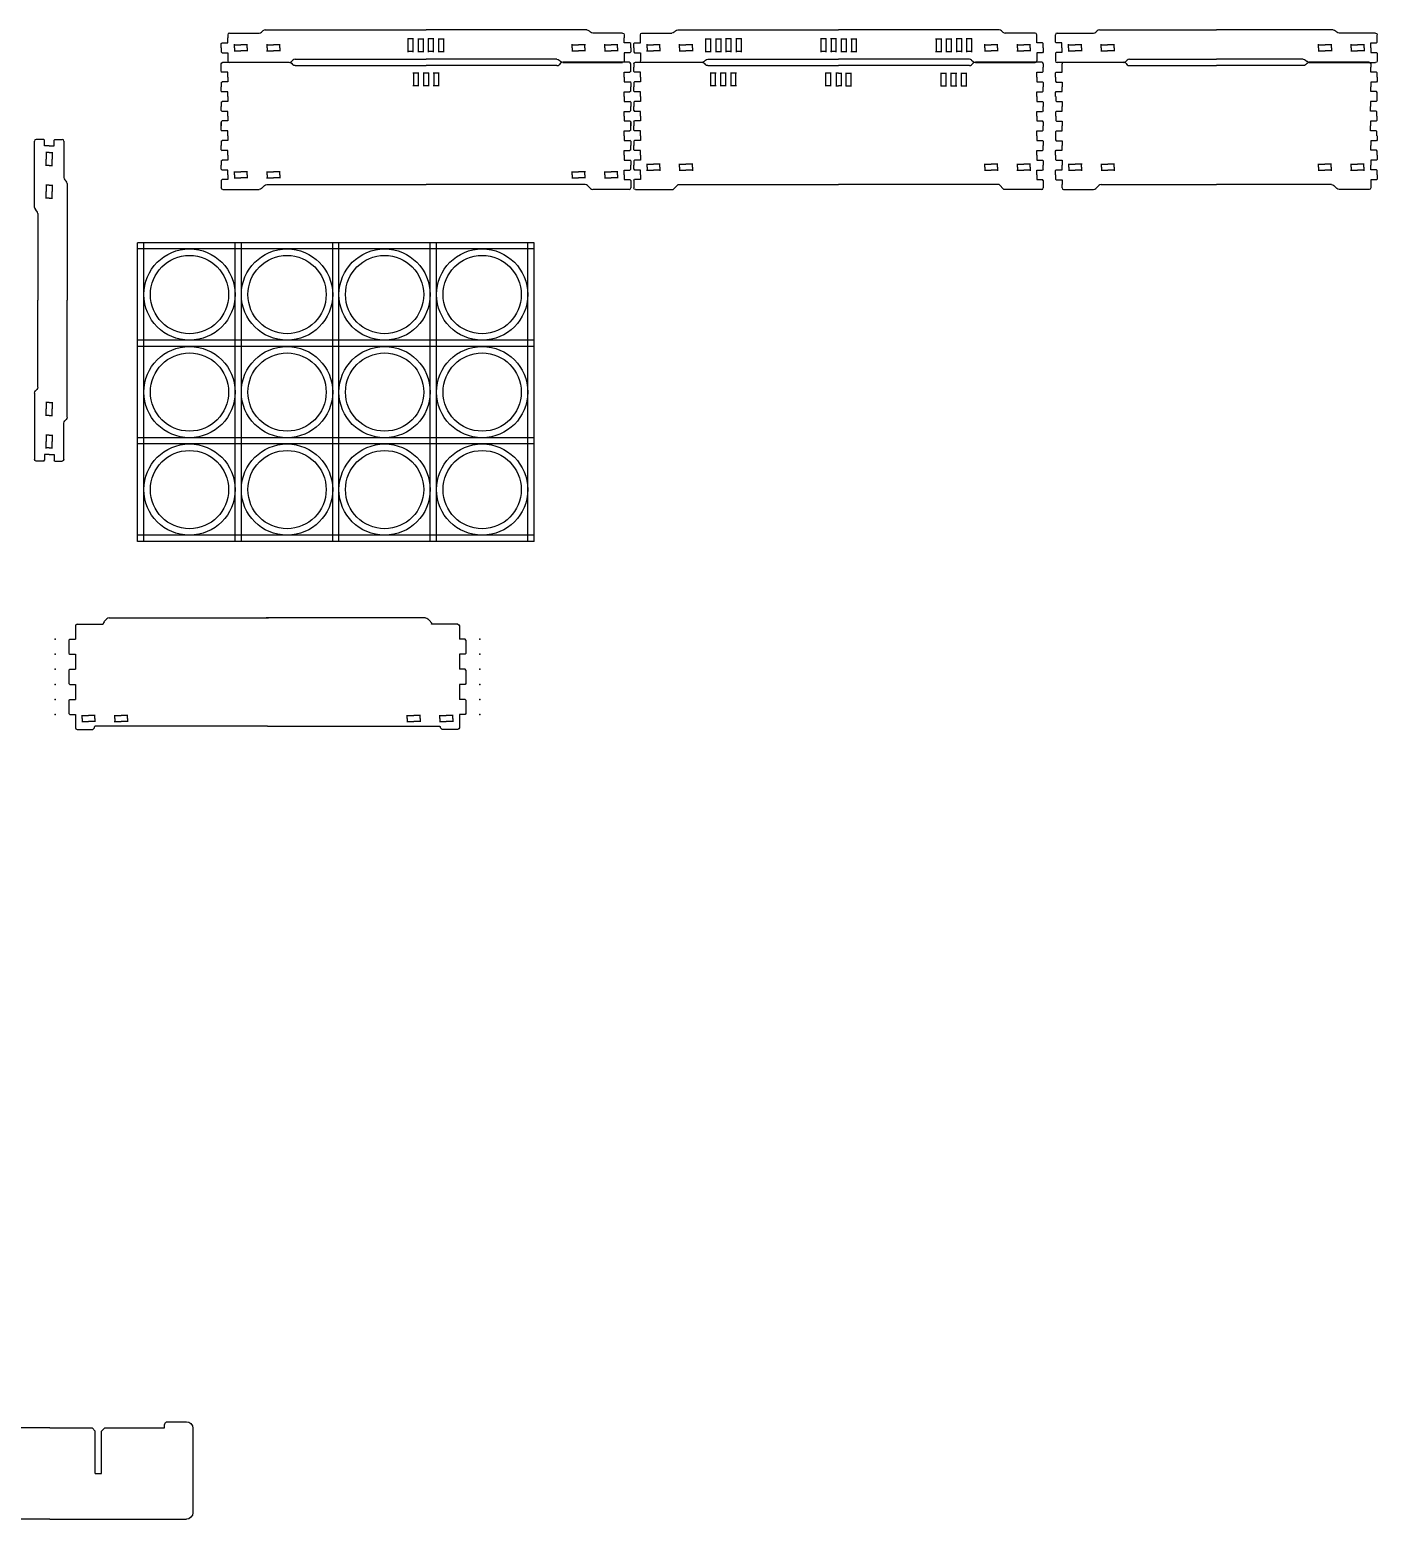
# Model space of a CAD drawing. Header units: inches. Extents: x -1 to 199, y -8 to 72.
# Drawn here: x 147.1 to 198.8, y -2.5 to 54.6 of the extents above; entities that cross this region are included whole.
import ezdxf

# ---------------------------------------------------------------- set-up
doc = ezdxf.new("R2010")
doc.units = ezdxf.units.IN
doc.header["$MEASUREMENT"] = 0
doc.layers.add('CUT', color=1, linetype='Continuous')

# ---------------------------------------------------------------- blocks, each defined once
blk = doc.blocks.new('BraceHole_Quarter')
at = {"color": 0}
for p, q in [((-0.260625, 0.115), (0, 0.115)), ((-0.245, 0), (-0.245, 0.130625))]:
    blk.add_line(p, q, dxfattribs=at)
blk = doc.blocks.new('BraceHole')
at = {"color": 0}
blk.add_blockref('BraceHole_Quarter', (0, 0), dxfattribs=at)
at = {"color": 0, "xscale": -1, "rotation": 180}
blk.add_blockref('BraceHole_Quarter', (0, 0), dxfattribs=at)
at = {"color": 0, "xscale": -1}
blk.add_blockref('BraceHole_Quarter', (0, 0), dxfattribs=at)
at = {"color": 0, "rotation": 180}
blk.add_blockref('BraceHole_Quarter', (0, 0), dxfattribs=at)
blk = doc.blocks.new('BraceHoles')
at = {"color": 0}
for p in [(0.5, 0), (1.75, 0)]:
    blk.add_blockref('BraceHole', p, dxfattribs=at)
blk = doc.blocks.new('InternalBox_Back')
for p, q in [((-7.36, 1.97), (-7.36, 1.456)), ((-7.298, 2.033), (-6.295, 2.033)), ((-6.295, 2.033), (-6.295, 2.043)), ((-6.258, 2.132), (-6.154, 2.236)), ((-6.066, 2.273), (0.045, 2.273)), ((-7.61, 1.425), (-7.579, 1.456)), ((-7.61, 1.425), (-7.61, 0.912)), ((-7.579, 1.456), (-7.36, 1.456)), ((-7.61, 0.912), (-7.579, 0.88)), ((-7.579, 0.88), (-7.36, 0.88)), ((-7.36, 0.88), (-7.36, 0.304)), ((-7.61, 0.273), (-7.579, 0.304)), ((-7.61, 0.273), (-7.61, -0.241)), ((-7.579, 0.304), (-7.36, 0.304)), ((-7.61, -0.241), (-7.579, -0.272)), ((-7.579, -0.272), (-7.36, -0.272)), ((-7.36, -0.272), (-7.36, -0.848)), ((-7.61, -0.879), (-7.579, -0.848)), ((-7.61, -0.879), (-7.61, -1.393)), ((-7.579, -0.848), (-7.36, -0.848)), ((-7.61, -1.393), (-7.579, -1.424)), ((-7.579, -1.424), (-7.36, -1.424)), ((-7.36, -1.424), (-7.36, -1.938)), ((-7.298, -2), (-6.695, -2)), ((-6.695, -2), (-6.633, -1.938)), ((-6.633, -1.938), (-6.633, -1.906)), ((0, -1.875), (-6.602, -1.875))]:
    blk.add_line(p, q)
for centre, radius, start, end in [((-7.298, 1.97), 0.0625, 90, 180), ((-6.17, 2.043), 0.125, 135, 180), ((-6.066, 2.148), 0.125, 90, 135), ((-7.298, -1.938), 0.0625, 180, 270), ((-6.602, -1.906), 0.0312, 90, 180)]:
    blk.add_arc(centre, radius, start, end)
at = {"layer": 'CUT', "color": 30, "true_color": 0xf8991e}
for p in [(-8.14, 1.456), (-8.14, 0.88), (-8.14, 0.304), (-8.14, -0.272), (-8.14, -0.848), (-8.14, -1.424)]:
    blk.add_point(p, dxfattribs=at)
blk.add_blockref('BraceHoles', (-7.36, -1.582))
blk = doc.blocks.new('InnerTray_Back')
blk.add_blockref('InternalBox_Back', (0.4875, 0.1875))
at = {"xscale": -1}
blk.add_blockref('InternalBox_Back', (0.4875, 0.1875), dxfattribs=at)
blk = doc.blocks.new('Dovetail_Half')
for p, q in [((-0.25, 0.21375), (-0.25, 0.375)), ((-0.25, 0.21375), (-0.21875, 0.1825)), ((0, 0.1825), (-0.21875, 0.1825)), ((0, 0), (0, 0.1825))]:
    blk.add_line(p, q)
blk = doc.blocks.new('Lid_Side_Half')
for p, q in [((-0.005, 3.565), (-0.005, 6.105)), ((0.188, 6.168), (0.058, 6.168)), ((0.937, 6.168), (1.062, 6.168)), ((1.125, 6.105), (1.125, 4.709)), ((1.162, 4.621), (1.213, 4.569)), ((1.25, 4.481), (1.25, 0)), ((0.088, 3.42), (0.032, 3.476)), ((0.125, 3.331), (0.125, 0))]:
    blk.add_line(p, q)
for centre, radius, start, end in [((0.058, 6.105), 0.0625, 90, 180), ((1.062, 6.105), 0.0625, 0, 90), ((1.25, 4.709), 0.125, 180, 225), ((1.125, 4.481), 0.125, 0, 45), ((0.12, 3.565), 0.125, 180, 225), ((0, 3.331), 0.125, 0, 45)]:
    blk.add_arc(centre, radius, start, end)
at = {"xscale": -1, "rotation": 90}
for name in ['Dovetail_Half', 'BraceHoles']:
    blk.add_blockref(name, (0.562, 5.918), dxfattribs=at)
at = {"rotation": 270}
blk.add_blockref('Dovetail_Half', (0.562, 5.918), dxfattribs=at)
blk = doc.blocks.new('Lid_Side')
blk.add_blockref('Lid_Side_Half', (0, 0))
at = {"xscale": -1, "rotation": 180}
blk.add_blockref('Lid_Side_Half', (0, 0), dxfattribs=at)
blk = doc.blocks.new('OrnamentDivider_Short_Half')
at = {"layer": 'CUT'}
for p, q in [((-3.5, 0), (-3.5, -1.625)), ((0, 0), (0, -5.24)), ((-3.375, -1.75), (-3.5, -1.625)), ((-3.5, -2.115), (-3.375, -1.99)), ((-3.5, -2.115), (-3.5, -4.4)), ((-1.75, -1.75), (-3.375, -1.75)), ((-1.75, -1.99), (-3.375, -1.99)), ((-1.75, -1.75), (-1.75, -1.99)), ((-3.74, -4.525), (-3.74, -5.24)), ((-3.5, -4.4), (-3.615, -4.4)), ((-3.49, -5.49), (-0.25, -5.49))]:
    blk.add_line(p, q, dxfattribs=at)
for centre, radius, start, end in [((-3.615, -4.525), 0.125, 90, 180), ((-3.49, -5.24), 0.25, 180, 270), ((-0.25, -5.24), 0.25, 270, 0)]:
    blk.add_arc(centre, radius, start, end, dxfattribs=at)
blk = doc.blocks.new('HingeHole')
for p, q in [((0.110625, 0.495), (-0.110625, 0.495)), ((0.110625, 0.005), (-0.110625, 0.005)), ((-0.095, 0.510625), (-0.095, -0.010625)), ((0.095, 0.510625), (0.095, -0.010625))]:
    blk.add_line(p, q)
blk = doc.blocks.new('Bottom_Back_Half')
for p, q in [((5.014, 5.835), (0, 5.835)), ((5.159, 5.928), (5.102, 5.872)), ((7.788, 5.965), (5.247, 5.965)), ((7.85, 5.903), (7.85, 5.773)), ((0, 5.549), (0.111, 5.549)), ((0.095, 5.564), (0.095, 5.043)), ((0.111, 5.059), (0, 5.059)), ((6.153, 1.273), (0, 1.273)), ((6.34, 1.085), (6.153, 1.273)), ((7.85, 1.273), (7.85, 1.148)), ((7.788, 1.085), (6.34, 1.085))]:
    blk.add_line(p, q)
for centre, radius, start, end in [((5.014, 5.96), 0.125, 270, 315), ((5.247, 5.84), 0.125, 90, 135), ((7.788, 5.903), 0.0625, 0, 90), ((7.788, 1.148), 0.0625, 270, 0)]:
    blk.add_arc(centre, radius, start, end)
at = {"xscale": -1}
for name, p in [('Dovetail_Half', (7.6, 5.398)), ('Dovetail_Half', (7.6, 4.648)), ('Dovetail_Half', (7.6, 3.898)), ('Dovetail_Half', (7.6, 3.148)), ('Dovetail_Half', (7.6, 2.398)), ('BraceHoles', (7.6, 1.937)), ('Dovetail_Half', (7.6, 1.648))]:
    blk.add_blockref(name, p, dxfattribs=at)
at = {"rotation": 180}
for name, p in [('HingeHole', (0.39, 5.554)), ('HingeHole', (4.028, 5.554)), ('HingeHole', (4.418, 5.554)), ('HingeHole', (4.808, 5.554)), ('Dovetail_Half', (7.6, 5.398)), ('Dovetail_Half', (7.6, 4.648)), ('Dovetail_Half', (7.6, 3.898)), ('Dovetail_Half', (7.6, 3.148)), ('Dovetail_Half', (7.6, 2.398)), ('Dovetail_Half', (7.6, 1.648))]:
    blk.add_blockref(name, p, dxfattribs=at)
blk = doc.blocks.new('Bottom_Back_Full')
at = {"xscale": -1}
blk.add_blockref('Bottom_Back_Half', (0, -1.375), dxfattribs=at)
blk.add_blockref('Bottom_Back_Half', (0, -1.375))
blk = doc.blocks.new('Dovetail_Out_Half')
for p, q in [((-0.01, 0.16125), (0.02125, 0.1925)), ((-0.01, 0), (-0.01, 0.16125)), ((0.02125, 0.1925), (0.24, 0.1925)), ((0.24, 0.1925), (0.24, 0.375))]:
    blk.add_line(p, q)
blk = doc.blocks.new('Lid_Top_Back_Half')
for p, q in [((-5.247, 0.005), (-7.538, 0.005)), ((-7.6, -0.188), (-7.6, -0.057)), ((-5.102, -0.088), (-5.159, -0.032)), ((-5.014, -0.125), (0, -0.125)), ((-7.6, -0.937), (-7.6, -1.062)), ((-7.538, -1.125), (-6.392, -1.125)), ((-6.303, -1.162), (-6.252, -1.213)), ((-6.163, -1.25), (0, -1.25))]:
    blk.add_line(p, q)
for centre, radius, start, end in [((-7.538, -0.057), 0.0625, 90, 180), ((-5.247, -0.12), 0.125, 45, 90), ((-5.014, 0), 0.125, 225, 270), ((-7.538, -1.062), 0.0625, 180, 270), ((-6.392, -1.25), 0.125, 45, 90), ((-6.163, -1.125), 0.125, 225, 270)]:
    blk.add_arc(centre, radius, start, end)
blk.add_blockref('Dovetail_Out_Half', (-7.84, -0.562))
at = {"xscale": -1, "rotation": 180}
for name, p in [('Dovetail_Out_Half', (-7.84, -0.562)), ('BraceHoles', (-7.6, -0.562)), ('HingeHole', (-4.223, -0.406)), ('HingeHole', (-3.833, -0.406)), ('HingeHole', (-0.585, -0.406)), ('HingeHole', (-0.195, -0.406))]:
    blk.add_blockref(name, p, dxfattribs=at)
at = {"rotation": 180}
for p in [(-5.003, -0.406), (-4.613, -0.406)]:
    blk.add_blockref('HingeHole', p, dxfattribs=at)
blk = doc.blocks.new('Lid_Top_Back')
blk.add_blockref('Lid_Top_Back_Half', (0, 0))
at = {"xscale": -1}
blk.add_blockref('Lid_Top_Back_Half', (0, 0), dxfattribs=at)
blk = doc.blocks.new('Bottom_Side_Half')
for p, q in [((-5.918, 4.817), (-5.918, 4.687)), ((-5.855, 4.88), (-3.565, 4.88)), ((-3.476, 4.843), (-3.42, 4.787)), ((-3.331, 4.75), (0, 4.75)), ((-5.918, 0.188), (-5.918, 0.062)), ((-5.855, 0), (-4.709, 0)), ((-4.621, 0.037), (-4.507, 0.151)), ((-4.418, 0.188), (0, 0.188))]:
    blk.add_line(p, q)
for centre, radius, start, end in [((-5.855, 4.817), 0.0625, 90, 180), ((-3.565, 4.755), 0.125, 45, 90), ((-3.331, 4.875), 0.125, 225, 270), ((-5.855, 0.062), 0.0625, 180, 270), ((-4.709, 0.125), 0.125, 270, 315), ((-4.418, 0.062), 0.125, 90, 135)]:
    blk.add_arc(centre, radius, start, end)
for name, p in [('Dovetail_Out_Half', (-6.157, 4.312)), ('Dovetail_Out_Half', (-6.157, 3.563)), ('Dovetail_Out_Half', (-6.148, 2.813)), ('Dovetail_Out_Half', (-6.148, 2.063)), ('Dovetail_Out_Half', (-6.157, 1.313)), ('Dovetail_Out_Half', (-6.157, 0.563)), ('BraceHoles', (-5.91, 0.852))]:
    blk.add_blockref(name, p)
at = {"xscale": -1, "rotation": 180}
for p in [(-6.157, 4.312), (-6.148, 3.563), (-6.148, 2.813), (-6.157, 2.063), (-6.157, 1.313), (-6.157, 0.563)]:
    blk.add_blockref('Dovetail_Out_Half', p, dxfattribs=at)
blk = doc.blocks.new('Bottom_Side_Full')
at = {"color": 1}
blk.add_blockref('Bottom_Side_Half', (0, 0), dxfattribs=at)
at = {"color": 1, "xscale": -1}
blk.add_blockref('Bottom_Side_Half', (0, 0), dxfattribs=at)
blk = doc.blocks.new('Bottom_Front_Half')
for p, q in [((5.014, 4.75), (0, 4.75)), ((5.159, 4.843), (5.102, 4.787)), ((7.788, 4.88), (5.247, 4.88)), ((7.85, 4.687), (7.85, 4.817)), ((7.85, 2.438), (7.85, 2.568)), ((6.101, 0.188), (0, 0.188)), ((6.303, 0.037), (6.189, 0.151)), ((7.788, 0), (6.392, 0)), ((7.85, 0.188), (7.85, 0.062))]:
    blk.add_line(p, q)
for centre, radius, start, end in [((5.014, 4.875), 0.125, 270, 315), ((5.247, 4.755), 0.125, 90, 135), ((7.788, 4.817), 0.0625, 0, 90), ((6.101, 0.062), 0.125, 45, 90), ((6.392, 0.125), 0.125, 225, 270), ((7.788, 0.062), 0.0625, 270, 0)]:
    blk.add_arc(centre, radius, start, end)
at = {"xscale": -1}
for name, p in [('Dovetail_Half', (7.6, 4.312)), ('Dovetail_Half', (7.6, 3.563)), ('Dovetail_Half', (7.6, 2.813)), ('Dovetail_Half', (7.6, 2.063)), ('Dovetail_Half', (7.6, 1.313)), ('BraceHoles', (7.6, 0.563)), ('Dovetail_Half', (7.6, 0.563))]:
    blk.add_blockref(name, p, dxfattribs=at)
at = {"rotation": 180}
for p in [(7.6, 4.312), (7.6, 3.563), (7.6, 2.813), (7.6, 2.063), (7.6, 1.313), (7.6, 0.563)]:
    blk.add_blockref('Dovetail_Half', p, dxfattribs=at)
blk = doc.blocks.new('Bottom_Front_Full')
at = {"xscale": -1}
blk.add_blockref('Bottom_Front_Half', (0, 0), dxfattribs=at)
for name, p in [('Bottom_Front_Half', (0, 0)), ('HingeHole', (-0.39, 3.96875)), ('HingeHole', (0, 3.96875)), ('HingeHole', (0.39, 3.96875))]:
    blk.add_blockref(name, p)
blk = doc.blocks.new('Lid_Front_Half')
for p, q in [((-6.163, 0), (0, 0)), ((-7.6, -0.188), (-7.6, -0.313)), ((-7.538, -0.125), (-6.392, -0.125)), ((-6.303, -0.088), (-6.252, -0.037)), ((-7.6, -1.063), (-7.6, -1.193)), ((-5.014, -1.125), (0, -1.125)), ((-5.247, -1.255), (-7.538, -1.255)), ((-5.102, -1.162), (-5.159, -1.218))]:
    blk.add_line(p, q)
for centre, radius, start, end in [((-7.538, -0.188), 0.0625, 90, 180), ((-6.392, 0), 0.125, 270, 315), ((-6.163, -0.125), 0.125, 90, 135), ((-5.014, -1.25), 0.125, 90, 135), ((-7.538, -1.193), 0.0625, 180, 270), ((-5.247, -1.13), 0.125, 270, 315)]:
    blk.add_arc(centre, radius, start, end)
blk.add_blockref('Dovetail_Out_Half', (-7.84, -0.688))
at = {"xscale": -1, "rotation": 180}
for name, p in [('BraceHoles', (-7.6, -0.688)), ('HingeHole', (-0.585, -0.344)), ('Dovetail_Out_Half', (-7.84, -0.688))]:
    blk.add_blockref(name, p, dxfattribs=at)
at = {"rotation": 180}
blk.add_blockref('HingeHole', (-0.195, -0.344), dxfattribs=at)
blk = doc.blocks.new('Lid_Top_Front')
blk.add_blockref('Lid_Front_Half', (0, 1.25))
at = {"xscale": -1}
blk.add_blockref('Lid_Front_Half', (0, 1.25), dxfattribs=at)

msp = doc.modelspace()

# ---------------------------------------------------------------- linework, layer by layer
at = {"layer": 'CUT', "color": 30, "true_color": 0xf8991e}
for p, q in [((151.27439, 34.96715), (151.27439, 46.42715)), ((166.47439, 46.42715), (151.27439, 46.42715)), ((151.51439, 34.96715), (151.51439, 46.42715)), ((155.01439, 34.96715), (155.01439, 46.42715)), ((155.25439, 34.96715), (155.25439, 46.42715)), ((158.75439, 34.96715), (158.75439, 46.42715)), ((158.99439, 34.96715), (158.99439, 46.42715)), ((162.49439, 34.96715), (162.49439, 46.42715)), ((162.73439, 34.96715), (162.73439, 46.42715)), ((166.23439, 34.96715), (166.23439, 46.42715)), ((166.47439, 34.96715), (166.47439, 46.42715)), ((166.47439, 46.18715), (151.27439, 46.18715)), ((166.47439, 42.68715), (151.27439, 42.68715)), ((166.47439, 42.44715), (151.27439, 42.44715)), ((166.47439, 38.94715), (151.27439, 38.94715)), ((166.47439, 38.70715), (151.27439, 38.70715)), ((166.47439, 35.20715), (151.27439, 35.20715)), ((166.47439, 34.96715), (151.27439, 34.96715))]:
    msp.add_line(p, q, dxfattribs=at)
for centre, radius in [((153.26439, 44.43715), 1.75), ((153.26439, 44.43715), 1.5), ((157.00439, 44.43715), 1.75), ((157.00439, 44.43715), 1.5), ((160.74439, 44.43715), 1.75), ((160.74439, 44.43715), 1.5), ((164.48439, 44.43715), 1.75), ((164.48439, 44.43715), 1.5), ((153.26439, 40.69715), 1.75), ((157.00439, 40.69715), 1.75), ((160.74439, 40.69715), 1.75), ((164.48439, 40.69715), 1.75), ((153.26439, 40.69715), 1.5), ((157.00439, 40.69715), 1.5), ((160.74439, 40.69715), 1.5), ((164.48439, 40.69715), 1.5), ((153.26439, 36.95715), 1.75), ((153.26439, 36.95715), 1.5), ((157.00439, 36.95715), 1.75), ((157.00439, 36.95715), 1.5), ((160.74439, 36.95715), 1.75), ((160.74439, 36.95715), 1.5), ((164.48439, 36.95715), 1.75), ((164.48439, 36.95715), 1.5)]:
    msp.add_circle(centre, radius, dxfattribs=at)

# ---------------------------------------------------------------- block references
at = {"layer": 'CUT'}
for name, p in [('Lid_Top_Front', (162.33236, 53.34293)), ('Bottom_Front_Full', (162.33236, 48.46686)), ('Bottom_Back_Full', (178.15072, 48.75686)), ('Lid_Side', (147.32519, 44.21802)), ('InnerTray_Back', (155.76381, 29.57189))]:
    msp.add_blockref(name, p, dxfattribs=at)
for name, p, rotation in [('Lid_Top_Back', (178.15072, 53.34293), 180), ('Lid_Side', (192.63473, 53.34293), 90)]:
    msp.add_blockref(name, p, dxfattribs=dict(at, rotation=rotation))
at = {"layer": 'CUT', "xscale": -1}
msp.add_blockref('Bottom_Side_Full', (192.63473, 48.46686), dxfattribs=at)
at = {"layer": 'CUT', "color": 30, "true_color": 0xf8991e, "rotation": 270}
msp.add_blockref('OrnamentDivider_Short_Half', (147.90354, -2.53409), dxfattribs=at)
at = {"layer": 'CUT', "color": 30, "true_color": 0xf8991e, "xscale": -1, "rotation": 90}
msp.add_blockref('OrnamentDivider_Short_Half', (147.90354, -2.53409), dxfattribs=at)

doc.saveas('drawing.dxf')
